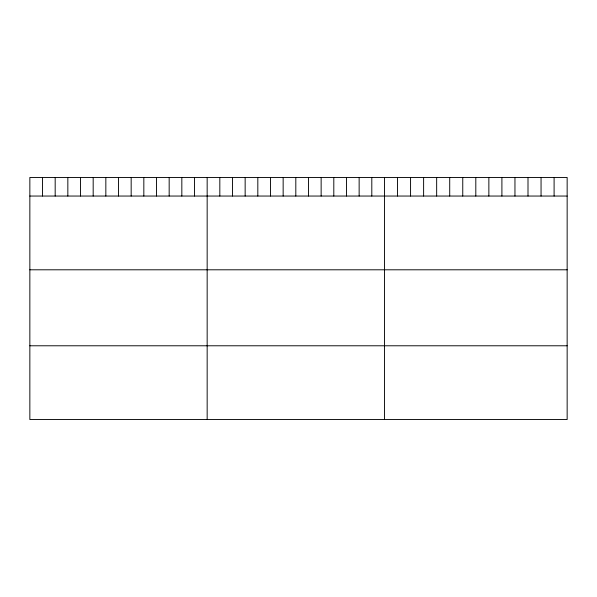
<?xml version="1.0" encoding="UTF-8"?>
<svg xmlns="http://www.w3.org/2000/svg" width="597" height="597" viewBox="0 0 597 597"><rect width="100%" height="100%" fill="white"/><g stroke="black" fill="none" stroke-linecap="round" stroke-linejoin="round"><path stroke-width="0.9" d="M567.15 196.047L567.15 419.534L29.85 419.534L29.85 177.466L567.15 177.466L567.15 196.047L29.85 196.047M29.85 269.799L567.15 269.799M29.85 345.782L567.15 345.782M554.098 177.466L554.098 196.047M541.054 177.466L541.054 196.047M528.002 177.466L528.002 196.047M514.957 177.466L514.957 196.047M501.905 177.466L501.905 196.047M488.861 177.466L488.861 196.047M475.809 177.466L475.809 196.047M462.757 177.466L462.757 196.047M449.713 177.466L449.713 196.047M436.661 177.466L436.661 196.047M423.616 177.466L423.616 196.047M410.564 177.466L410.564 196.047M397.52 177.466L397.52 196.047M384.468 177.466L384.468 419.534M371.804 177.466L371.804 196.047M359.14 177.466L359.14 196.047M346.476 177.466L346.476 196.047M333.805 177.466L333.805 196.047M321.141 177.466L321.141 196.047M308.477 177.466L308.477 196.047M295.813 177.466L295.813 196.047M283.15 177.466L283.15 196.047M270.486 177.466L270.486 196.047M257.822 177.466L257.822 196.047M245.151 177.466L245.151 196.047M232.487 177.466L232.487 196.047M219.823 177.466L219.823 196.047M207.159 177.466L207.159 419.534M194.495 177.466L194.495 196.047M181.831 177.466L181.831 196.047M169.167 177.466L169.167 196.047M156.496 177.466L156.496 196.047M143.832 177.466L143.832 196.047M131.168 177.466L131.168 196.047M118.505 177.466L118.505 196.047M105.841 177.466L105.841 196.047M93.177 177.466L93.177 196.047M80.513 177.466L80.513 196.047M67.842 177.466L67.842 196.047M55.178 177.466L55.178 196.047M42.514 177.466L42.514 196.047"/></g></svg>
